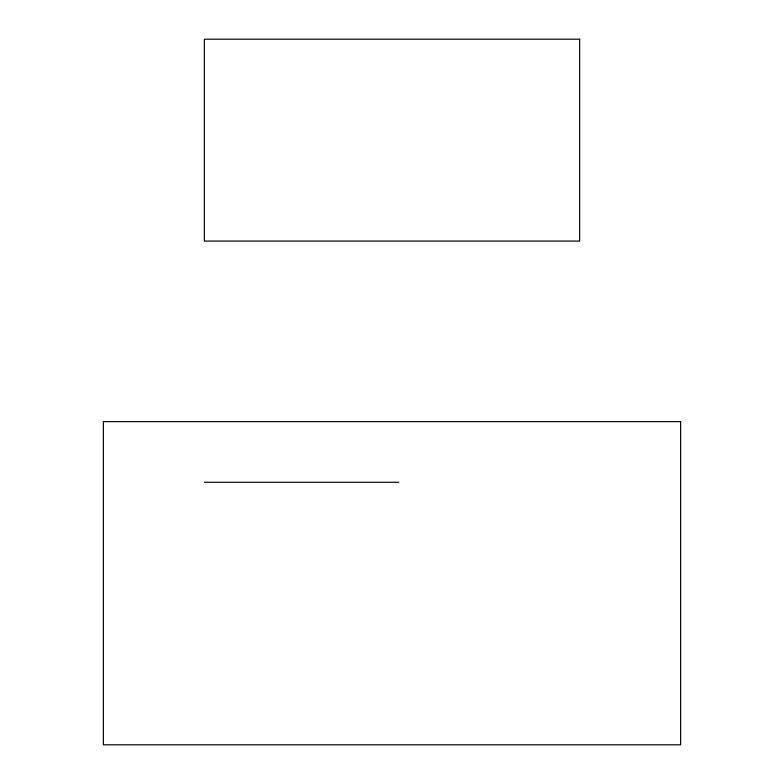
<?xml version="1.0" encoding="UTF-8"?>
<svg xmlns="http://www.w3.org/2000/svg" width="784" height="784" viewBox="0 0 784 784"><rect width="100%" height="100%" fill="white"/><g stroke="black" fill="none" stroke-linecap="round" stroke-linejoin="round"><path stroke-width="1.18" d="M204.369 482.278L398.811 482.278M579.631 39.2L204.369 39.2L204.369 241.08L579.631 241.08L579.631 39.2M680.63 421.635L103.37 421.635L103.37 744.8L680.63 744.8L680.63 421.635"/></g></svg>
